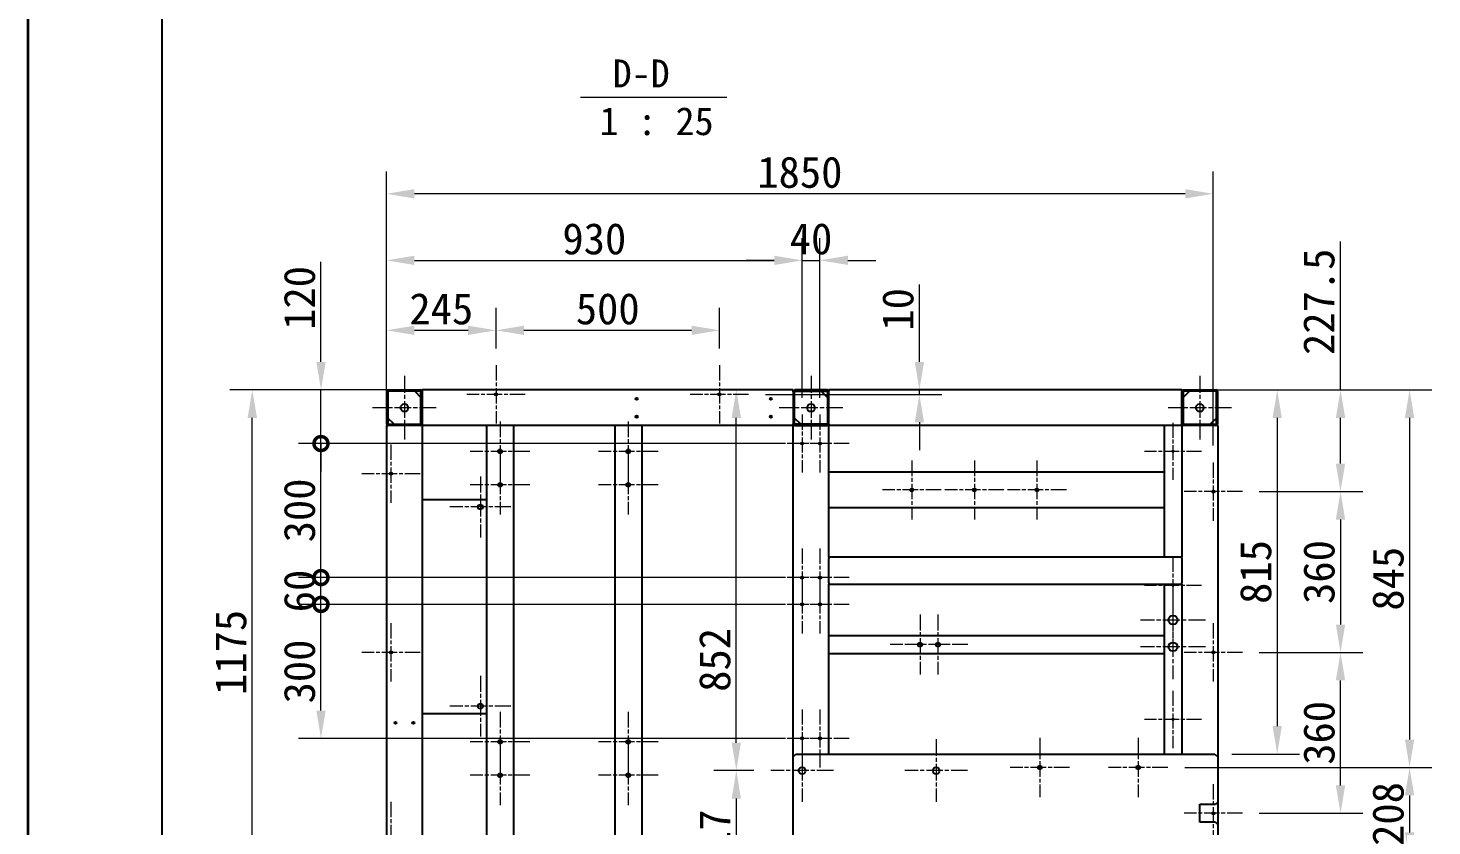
# Model space of a CAD drawing. Header units: millimetres. Extents: x 150 to 14713, y 137 to 10363.
# Drawn here: x 150 to 3292, y 1971 to 3757 of the extents above; entities that cross this region are included whole.
import ezdxf

# ---------------------------------------------------------------- set-up
doc = ezdxf.new("R2010")
doc.units = ezdxf.units.MM
doc.header["$LTSCALE"] = 25
doc.linetypes.add('CHAIN', pattern=[0.3543, 0.2362, -0.0295, 0.0591, -0.0295])
for name, color, linetype, lineweight, true_color in [('中心标记 (ISO)', 1, 'CHAIN', 18, 0xff0000), ('尺寸 (ISO)', 7, 'Continuous', 18, 0x008000), ('符号 (ISO)', 7, 'Continuous', 18, 0x008000)]:
    doc.layers.add(name, color=color, linetype=linetype, lineweight=lineweight, true_color=true_color)
doc.layers.add('可见 (ISO)', color=7, linetype='Continuous', lineweight=25)
doc.layers.add('图框 (ISO)', color=7, linetype='Continuous', lineweight=35)
doc.styles.add('HZ_33', font='simfang.ttf')
doc.styles.add('文本样式74', font='SimSun.ttf')
doc.styles.add('最新国标', font='simfang.ttf')
doc.dimstyles.new('默认 (GB)', dxfattribs={"dimscale": 25, "dimtxt": 2.8, "dimasz": 2.5, "dimexe": 2, "dimexo": 1.5, "dimgap": 0.5, "dimtad": 1, "dimtoh": 1, "dimdsep": 46, "dimtxsty": '最新国标', "dimcen": 0.09, "dimdle": 10, "dimclrd": 256, "dimclre": 256, "dimclrt": 256, "dimaunit": 1, "dimadec": 3, "dimazin": 2, "dimtfac": 0.535714, "dimtdec": 3, "dimtmove": 0, "dimatfit": 3, "dimfxl": 0, "dimtolj": 1, "dimlwd": -1, "dimlwe": -1, "dimarcsym": 0})

# ---------------------------------------------------------------- blocks, each defined once
blk = doc.blocks.new('图框 最新国标')
at = {"layer": '图框 (ISO)'}
blk.add_line((6, 7), (6, 414.5), dxfattribs=at)
at = {"layer": '图框 (ISO)', "color": 7, "linetype": 'Continuous', "lineweight": 25}
blk.add_line((18, 7), (18, 413), dxfattribs=at)
at = {"layer": '图框 (ISO)', "style": '文本样式74'}
blk.add_attdef('零件代号_001', (44.45, 410.25), '', height=2.5, rotation=180, dxfattribs=at)
blk = doc.blocks.new('*D110')
at = {"layer": 'Defpoints', "color": 0, "transparency": 16777216}
for p in [(651.8, 2947.1), (1032.2, 2947.1), (1032.2, 1772.1)]:
    blk.add_point(p, dxfattribs=at)
at = {"layer": '尺寸 (ISO)', "color": 116, "true_color": 0x00803f, "transparency": 16777216}
for p, q in [((994.7, 2947.1), (601.8, 2947.1)), ((651.8, 1834.6), (651.8, 2884.6)), ((994.7, 1772.1), (601.8, 1772.1))]:
    blk.add_line(p, q, dxfattribs=at)
for points in [[(641.4, 2884.6), (662.2, 2884.6), (651.8, 2947.1)], [(641.4, 1834.6), (662.2, 1834.6), (651.8, 1772.1)]]:
    blk.add_solid(points, dxfattribs=at)
at = {"layer": '尺寸 (ISO)', "transparency": 16777216, "insert": (603.9, 2359.6), "char_height": 70, "attachment_point": 5, "rotation": 90, "style": '最新国标'}
blk.add_mtext('\\A1;1175', dxfattribs=at)
blk = doc.blocks.new('*D111')
at = {"layer": 'Defpoints', "color": 0, "transparency": 16777216}
for p in [(2732.2, 2947.1), (2806.2, 2132.1), (2945.4, 2132.1)]:
    blk.add_point(p, dxfattribs=at)
at = {"layer": '尺寸 (ISO)', "color": 116, "true_color": 0x00803f, "transparency": 16777216}
for p, q in [((2769.7, 2947.1), (2995.4, 2947.1)), ((2945.4, 2884.6), (2945.4, 2194.6)), ((2843.7, 2132.1), (2995.4, 2132.1))]:
    blk.add_line(p, q, dxfattribs=at)
for points in [[(2935, 2884.6), (2955.8, 2884.6), (2945.4, 2947.1)], [(2935, 2194.6), (2955.8, 2194.6), (2945.4, 2132.1)]]:
    blk.add_solid(points, dxfattribs=at)
at = {"layer": '尺寸 (ISO)', "transparency": 16777216, "insert": (2897.5, 2539.6), "char_height": 70, "attachment_point": 5, "rotation": 90, "style": '最新国标'}
blk.add_mtext('\\A1;815', dxfattribs=at)
blk = doc.blocks.new('*D112')
at = {"layer": 'Defpoints', "color": 0, "transparency": 16777216}
for p in [(2732.2, 2947.1), (3087.1, 2947.1), (2867.4, 2719.6)]:
    blk.add_point(p, dxfattribs=at)
at = {"layer": '尺寸 (ISO)', "color": 116, "true_color": 0x00803f, "transparency": 16777216}
for p, q in [((3087.1, 2947.1), (3087.1, 3279)), ((2769.7, 2947.1), (3137.1, 2947.1)), ((3087.1, 2782.1), (3087.1, 2884.6)), ((2904.9, 2719.6), (3137.1, 2719.6))]:
    blk.add_line(p, q, dxfattribs=at)
for points in [[(3076.6, 2884.6), (3097.5, 2884.6), (3087.1, 2947.1)], [(3076.6, 2782.1), (3097.5, 2782.1), (3087.1, 2719.6)]]:
    blk.add_solid(points, dxfattribs=at)
at = {"layer": '尺寸 (ISO)', "transparency": 16777216, "insert": (3039, 3144.3), "char_height": 70, "attachment_point": 5, "rotation": 90, "style": '最新国标'}
blk.add_mtext('\\A1;227.5', dxfattribs=at)
blk = doc.blocks.new('*D113')
at = {"layer": 'Defpoints', "color": 0, "transparency": 16777216}
for p in [(2867.4, 2719.6), (2867.4, 2359.6), (3087.1, 2359.6)]:
    blk.add_point(p, dxfattribs=at)
at = {"layer": '尺寸 (ISO)', "color": 116, "true_color": 0x00803f, "transparency": 16777216}
for p, q in [((2904.9, 2719.6), (3137.1, 2719.6)), ((3087.1, 2657.1), (3087.1, 2422.1)), ((2904.9, 2359.6), (3137.1, 2359.6))]:
    blk.add_line(p, q, dxfattribs=at)
for points in [[(3076.6, 2657.1), (3097.5, 2657.1), (3087.1, 2719.6)], [(3076.6, 2422.1), (3097.5, 2422.1), (3087.1, 2359.6)]]:
    blk.add_solid(points, dxfattribs=at)
at = {"layer": '尺寸 (ISO)', "transparency": 16777216, "insert": (3039.2, 2539.6), "char_height": 70, "attachment_point": 5, "rotation": 90, "style": '最新国标'}
blk.add_mtext('\\A1;360', dxfattribs=at)
blk = doc.blocks.new('_DotSmall')
at = {"color": 0, "linetype": 'ByBlock', "const_width": 0.5}
blk.add_lwpolyline([(-0.0625, 0, 1), (0.0625, 0, 1)], format="xyb", close=True, dxfattribs=at)
blk = doc.blocks.new('*D114')
at = {"layer": 'Defpoints', "color": 0, "transparency": 16777216}
for p in [(805.5, 2467.1), (1857.2, 2467.1), (1857.2, 2167.1)]:
    blk.add_point(p, dxfattribs=at)
at = {"layer": '尺寸 (ISO)', "color": 116, "true_color": 0x00803f, "transparency": 16777216}
for p, q in [((1819.7, 2467.1), (755.5, 2467.1)), ((805.5, 2229.6), (805.5, 2467.1)), ((1819.7, 2167.1), (755.5, 2167.1))]:
    blk.add_line(p, q, dxfattribs=at)
blk.add_solid([(795.1, 2229.6), (815.9, 2229.6), (805.5, 2167.1)], dxfattribs=at)
at = {"layer": '尺寸 (ISO)', "color": 116, "true_color": 0x00803f, "transparency": 16777216, "xscale": 62.5, "yscale": 62.5, "zscale": 62.5, "rotation": 90}
blk.add_blockref('_DotSmall', (805.5, 2467.1), dxfattribs=at)
at = {"layer": '尺寸 (ISO)', "transparency": 16777216, "insert": (757.6, 2316.9), "char_height": 70, "attachment_point": 5, "rotation": 90, "style": '最新国标'}
blk.add_mtext('\\A1;300', dxfattribs=at)
blk = doc.blocks.new('*D115')
at = {"layer": 'Defpoints', "color": 0, "transparency": 16777216}
for p in [(805.5, 2947.1), (1032.2, 2947.1), (1857.2, 2827.1)]:
    blk.add_point(p, dxfattribs=at)
at = {"layer": '尺寸 (ISO)', "color": 116, "true_color": 0x00803f, "transparency": 16777216}
for p, q in [((805.5, 3009.6), (805.5, 3233.9)), ((994.7, 2947.1), (755.5, 2947.1)), ((805.5, 2827.1), (805.5, 2947.1)), ((1819.7, 2827.1), (755.5, 2827.1)), ((805.5, 2827.1), (805.5, 2764.6))]:
    blk.add_line(p, q, dxfattribs=at)
blk.add_solid([(795.1, 3009.6), (815.9, 3009.6), (805.5, 2947.1)], dxfattribs=at)
at = {"layer": '尺寸 (ISO)', "color": 116, "true_color": 0x00803f, "transparency": 16777216, "xscale": 62.5, "yscale": 62.5, "zscale": 62.5, "rotation": 90}
blk.add_blockref('_DotSmall', (805.5, 2827.1), dxfattribs=at)
at = {"layer": '尺寸 (ISO)', "transparency": 16777216, "insert": (757.6, 3153), "char_height": 70, "attachment_point": 5, "rotation": 90, "style": '最新国标'}
blk.add_mtext('\\A1;120', dxfattribs=at)
blk = doc.blocks.new('*D116')
at = {"layer": 'Defpoints', "color": 0, "transparency": 16777216}
for p in [(805.5, 2827.1), (1857.2, 2827.1), (1857.2, 2527.1)]:
    blk.add_point(p, dxfattribs=at)
at = {"layer": '尺寸 (ISO)', "color": 116, "true_color": 0x00803f, "transparency": 16777216}
for p, q in [((1819.7, 2827.1), (755.5, 2827.1)), ((805.5, 2527.1), (805.5, 2827.1)), ((1819.7, 2527.1), (755.5, 2527.1))]:
    blk.add_line(p, q, dxfattribs=at)
at = {"layer": '尺寸 (ISO)', "color": 116, "true_color": 0x00803f, "transparency": 16777216, "xscale": 62.5, "yscale": 62.5, "zscale": 62.5}
for p, rotation in [((805.5, 2827.1), 90), ((805.5, 2527.1), 270)]:
    blk.add_blockref('_DotSmall', p, dxfattribs=dict(at, rotation=rotation))
at = {"layer": '尺寸 (ISO)', "transparency": 16777216, "insert": (757.6, 2677.4), "char_height": 70, "attachment_point": 5, "rotation": 90, "style": '最新国标'}
blk.add_mtext('\\A1;300', dxfattribs=at)
blk = doc.blocks.new('*D117')
at = {"layer": 'Defpoints', "color": 0, "transparency": 16777216}
for p in [(805.5, 2527.1), (1857.2, 2527.1), (1857.2, 2467.1)]:
    blk.add_point(p, dxfattribs=at)
at = {"layer": '尺寸 (ISO)', "color": 116, "true_color": 0x00803f, "transparency": 16777216}
for p, q in [((1819.7, 2527.1), (755.5, 2527.1)), ((805.5, 2467.1), (805.5, 2527.1)), ((1819.7, 2467.1), (755.5, 2467.1))]:
    blk.add_line(p, q, dxfattribs=at)
at = {"layer": '尺寸 (ISO)', "color": 116, "true_color": 0x00803f, "transparency": 16777216, "xscale": 62.5, "yscale": 62.5, "zscale": 62.5}
for p, rotation in [((805.5, 2527.1), 90), ((805.5, 2467.1), 270)]:
    blk.add_blockref('_DotSmall', p, dxfattribs=dict(at, rotation=rotation))
at = {"layer": '尺寸 (ISO)', "transparency": 16777216, "insert": (757.6, 2497.1), "char_height": 70, "attachment_point": 5, "rotation": 90, "style": '最新国标'}
blk.add_mtext('\\A1;60', dxfattribs=at)
blk = doc.blocks.new('*D118')
at = {"layer": 'Defpoints', "color": 0, "transparency": 16777216}
for p in [(1197.2, 3080.5), (1197.2, 3002.4), (952.2, 2867.1)]:
    blk.add_point(p, dxfattribs=at)
at = {"layer": '尺寸 (ISO)', "color": 116, "true_color": 0x00803f, "transparency": 16777216}
for p, q in [((952.2, 2904.6), (952.2, 3130.5)), ((1197.2, 3039.9), (1197.2, 3130.5)), ((1014.7, 3080.5), (1134.7, 3080.5))]:
    blk.add_line(p, q, dxfattribs=at)
for points in [[(1014.7, 3090.9), (1014.7, 3070.1), (952.2, 3080.5)], [(1134.7, 3090.9), (1134.7, 3070.1), (1197.2, 3080.5)]]:
    blk.add_solid(points, dxfattribs=at)
at = {"layer": '尺寸 (ISO)', "transparency": 16777216, "insert": (1074.7, 3128.4), "char_height": 70, "attachment_point": 5, "style": '最新国标'}
blk.add_mtext('\\A1;245', dxfattribs=at)
blk = doc.blocks.new('*D119')
at = {"layer": 'Defpoints', "color": 0, "transparency": 16777216}
for p in [(1697.2, 3080.5), (1197.2, 3002.4), (1697.2, 3002.4)]:
    blk.add_point(p, dxfattribs=at)
at = {"layer": '尺寸 (ISO)', "color": 116, "true_color": 0x00803f, "transparency": 16777216}
for p, q in [((1197.2, 3039.9), (1197.2, 3130.5)), ((1697.2, 3039.9), (1697.2, 3130.5)), ((1259.7, 3080.5), (1634.7, 3080.5))]:
    blk.add_line(p, q, dxfattribs=at)
for points in [[(1259.7, 3090.9), (1259.7, 3070.1), (1197.2, 3080.5)], [(1634.7, 3090.9), (1634.7, 3070.1), (1697.2, 3080.5)]]:
    blk.add_solid(points, dxfattribs=at)
at = {"layer": '尺寸 (ISO)', "transparency": 16777216, "insert": (1447.2, 3128.4), "char_height": 70, "attachment_point": 5, "style": '最新国标'}
blk.add_mtext('\\A1;500', dxfattribs=at)
blk = doc.blocks.new('*D120')
at = {"layer": 'Defpoints', "color": 0, "transparency": 16777216}
for p in [(1762.4, 2937.1), (1942.2, 2947.1), (2144.7, 2947.1)]:
    blk.add_point(p, dxfattribs=at)
at = {"layer": '尺寸 (ISO)', "color": 116, "true_color": 0x00803f, "transparency": 16777216}
for p, q in [((2144.7, 3009.6), (2144.7, 3182.7)), ((1799.9, 2937.1), (2194.7, 2937.1)), ((2144.7, 2937.1), (2144.7, 2947.1)), ((2144.7, 2874.6), (2144.7, 2812.1))]:
    blk.add_line(p, q, dxfattribs=at)
for points in [[(2134.3, 3009.6), (2155.1, 3009.6), (2144.7, 2947.1)], [(2134.3, 2874.6), (2155.1, 2874.6), (2144.7, 2937.1)]]:
    blk.add_solid(points, dxfattribs=at)
at = {"layer": '尺寸 (ISO)', "transparency": 16777216, "insert": (2096.8, 3127.4), "char_height": 70, "attachment_point": 5, "rotation": 90, "style": '最新国标'}
blk.add_mtext('\\A1;10', dxfattribs=at)
blk = doc.blocks.new('*D121')
at = {"layer": 'Defpoints', "color": 0, "transparency": 16777216}
for p in [(1882.2, 3237.1), (1882.2, 2892.1), (952.2, 2867.1)]:
    blk.add_point(p, dxfattribs=at)
at = {"layer": '尺寸 (ISO)', "color": 116, "true_color": 0x00803f, "transparency": 16777216}
for p, q in [((952.2, 2904.6), (952.2, 3287.1)), ((1882.2, 2929.6), (1882.2, 3287.1)), ((1014.7, 3237.1), (1819.7, 3237.1))]:
    blk.add_line(p, q, dxfattribs=at)
for points in [[(1014.7, 3247.5), (1014.7, 3226.7), (952.2, 3237.1)], [(1819.7, 3247.5), (1819.7, 3226.7), (1882.2, 3237.1)]]:
    blk.add_solid(points, dxfattribs=at)
at = {"layer": '尺寸 (ISO)', "transparency": 16777216, "insert": (1417.2, 3285), "char_height": 70, "attachment_point": 5, "style": '最新国标'}
blk.add_mtext('\\A1;930', dxfattribs=at)
blk = doc.blocks.new('*D122')
at = {"layer": 'Defpoints', "color": 0, "transparency": 16777216}
for p in [(1922.2, 3237.1), (1882.2, 2892.1), (1922.2, 2892.1)]:
    blk.add_point(p, dxfattribs=at)
at = {"layer": '尺寸 (ISO)', "color": 116, "true_color": 0x00803f, "transparency": 16777216}
for p, q in [((1882.2, 2929.6), (1882.2, 3287.1)), ((1922.2, 2929.6), (1922.2, 3287.1)), ((1819.7, 3237.1), (1757.2, 3237.1)), ((1882.2, 3237.1), (1922.2, 3237.1)), ((1984.7, 3237.1), (2047.2, 3237.1))]:
    blk.add_line(p, q, dxfattribs=at)
for points in [[(1819.7, 3247.5), (1819.7, 3226.7), (1882.2, 3237.1)], [(1984.7, 3247.5), (1984.7, 3226.7), (1922.2, 3237.1)]]:
    blk.add_solid(points, dxfattribs=at)
at = {"layer": '尺寸 (ISO)', "transparency": 16777216, "insert": (1902.2, 3285), "char_height": 70, "attachment_point": 5, "style": '最新国标'}
blk.add_mtext('\\A1;40', dxfattribs=at)
blk = doc.blocks.new('*D123')
at = {"layer": 'Defpoints', "color": 0, "transparency": 16777216}
for p in [(952.2, 3386), (952.2, 2867.1), (2802.2, 2784.9)]:
    blk.add_point(p, dxfattribs=at)
at = {"layer": '尺寸 (ISO)', "color": 116, "true_color": 0x00803f, "transparency": 16777216}
for p, q in [((952.2, 2904.6), (952.2, 3436)), ((2802.2, 2822.4), (2802.2, 3436)), ((2739.7, 3386), (1014.7, 3386))]:
    blk.add_line(p, q, dxfattribs=at)
for points in [[(1014.7, 3396.4), (1014.7, 3375.6), (952.2, 3386)], [(2739.7, 3396.4), (2739.7, 3375.6), (2802.2, 3386)]]:
    blk.add_solid(points, dxfattribs=at)
at = {"layer": '尺寸 (ISO)', "transparency": 16777216, "insert": (1877.2, 3433.9), "char_height": 70, "attachment_point": 5, "style": '最新国标'}
blk.add_mtext('\\A1;1850', dxfattribs=at)
blk = doc.blocks.new('*D124')
at = {"layer": 'Defpoints', "color": 0, "transparency": 16777216}
for p in [(1719.4, 2947.1), (1734.9, 2947.1), (1812, 2095.1)]:
    blk.add_point(p, dxfattribs=at)
at = {"layer": '尺寸 (ISO)', "color": 116, "true_color": 0x00803f, "transparency": 16777216}
for p, q in [((1734.9, 2157.6), (1734.9, 2884.6)), ((1774.5, 2095.1), (1684.9, 2095.1))]:
    blk.add_line(p, q, dxfattribs=at)
for points in [[(1724.5, 2884.6), (1745.3, 2884.6), (1734.9, 2947.1)], [(1724.5, 2157.6), (1745.3, 2157.6), (1734.9, 2095.1)]]:
    blk.add_solid(points, dxfattribs=at)
at = {"layer": '尺寸 (ISO)', "transparency": 16777216, "insert": (1687, 2342.9), "char_height": 70, "attachment_point": 5, "rotation": 90, "style": '最新国标'}
blk.add_mtext('\\A1;852', dxfattribs=at)
blk = doc.blocks.new('*D125')
at = {"layer": 'Defpoints', "color": 0, "transparency": 16777216}
for p in [(1812, 2095.1), (1734.9, 1778.1), (1862.2, 1778.1)]:
    blk.add_point(p, dxfattribs=at)
at = {"layer": '尺寸 (ISO)', "color": 116, "true_color": 0x00803f, "transparency": 16777216}
for p, q in [((1774.5, 2095.1), (1684.9, 2095.1)), ((1734.9, 2032.6), (1734.9, 1840.6)), ((1824.7, 1778.1), (1684.9, 1778.1))]:
    blk.add_line(p, q, dxfattribs=at)
for points in [[(1724.5, 2032.6), (1745.3, 2032.6), (1734.9, 2095.1)], [(1724.5, 1840.6), (1745.3, 1840.6), (1734.9, 1778.1)]]:
    blk.add_solid(points, dxfattribs=at)
at = {"layer": '尺寸 (ISO)', "transparency": 16777216, "insert": (1687, 1936.6), "char_height": 70, "attachment_point": 5, "rotation": 90, "style": '最新国标'}
blk.add_mtext('\\A1;317', dxfattribs=at)
blk = doc.blocks.new('*D126')
at = {"layer": 'Defpoints', "color": 0, "transparency": 16777216}
for p in [(2732.2, 2947.1), (2700.8, 2102.1), (3241.6, 2102.1)]:
    blk.add_point(p, dxfattribs=at)
at = {"layer": '尺寸 (ISO)', "color": 116, "true_color": 0x00803f, "transparency": 16777216}
for p, q in [((2769.7, 2947.1), (3291.6, 2947.1)), ((3241.6, 2884.6), (3241.6, 2164.6)), ((2738.3, 2102.1), (3291.6, 2102.1))]:
    blk.add_line(p, q, dxfattribs=at)
for points in [[(3231.2, 2884.6), (3252, 2884.6), (3241.6, 2947.1)], [(3231.2, 2164.6), (3252, 2164.6), (3241.6, 2102.1)]]:
    blk.add_solid(points, dxfattribs=at)
at = {"layer": '尺寸 (ISO)', "transparency": 16777216, "insert": (3193.7, 2524.6), "char_height": 70, "attachment_point": 5, "rotation": 90, "style": '最新国标'}
blk.add_mtext('\\A1;845', dxfattribs=at)
blk = doc.blocks.new('*D127')
at = {"layer": 'Defpoints', "color": 0, "transparency": 16777216}
for p in [(2700.8, 2102.1), (2700.8, 1894.1), (3241.6, 1894.1)]:
    blk.add_point(p, dxfattribs=at)
at = {"layer": '尺寸 (ISO)', "color": 116, "true_color": 0x00803f, "transparency": 16777216}
for p, q in [((2738.3, 2102.1), (3291.6, 2102.1)), ((3241.6, 2039.6), (3241.6, 1956.6)), ((2738.3, 1894.1), (3291.6, 1894.1))]:
    blk.add_line(p, q, dxfattribs=at)
for points in [[(3231.2, 2039.6), (3252, 2039.6), (3241.6, 2102.1)], [(3231.2, 1956.6), (3252, 1956.6), (3241.6, 1894.1)]]:
    blk.add_solid(points, dxfattribs=at)
at = {"layer": '尺寸 (ISO)', "transparency": 16777216, "insert": (3193.7, 1998.1), "char_height": 70, "attachment_point": 5, "rotation": 90, "style": '最新国标'}
blk.add_mtext('\\A1;208', dxfattribs=at)
blk = doc.blocks.new('*D128')
at = {"layer": 'Defpoints', "color": 0, "transparency": 16777216}
for p in [(2867.4, 2359.6), (3087.1, 2359.6), (2867.4, 1999.6)]:
    blk.add_point(p, dxfattribs=at)
at = {"layer": '尺寸 (ISO)', "color": 116, "true_color": 0x00803f, "transparency": 16777216}
for p, q in [((2904.9, 2359.6), (3137.1, 2359.6)), ((3087.1, 2062.1), (3087.1, 2297.1)), ((2904.9, 1999.6), (3137.1, 1999.6))]:
    blk.add_line(p, q, dxfattribs=at)
for points in [[(3076.6, 2297.1), (3097.5, 2297.1), (3087.1, 2359.6)], [(3076.6, 2062.1), (3097.5, 2062.1), (3087.1, 1999.6)]]:
    blk.add_solid(points, dxfattribs=at)
at = {"layer": '尺寸 (ISO)', "transparency": 16777216, "insert": (3039.2, 2179.6), "char_height": 70, "attachment_point": 5, "rotation": 90, "style": '最新国标'}
blk.add_mtext('\\A1;360', dxfattribs=at)

msp = doc.modelspace()

# ---------------------------------------------------------------- linework, layer by layer
at = {"layer": '中心标记 (ISO)', "ltscale": 5.800403}
for p, q in [((1197.154, 3002.392), (1197.154, 2871.892)), ((1697.154, 3002.392), (1697.154, 2871.892)), ((1262.404, 2937.142), (1131.904, 2937.142)), ((1762.404, 2937.142), (1631.904, 2937.142)), ((962.154, 2824.892), (962.154, 2694.392)), ((2802.154, 2784.892), (2802.154, 2654.392)), ((1027.404, 2759.642), (896.904, 2759.642)), ((2867.404, 2719.642), (2736.904, 2719.642)), ((962.154, 2424.892), (962.154, 2294.392)), ((2802.154, 2424.892), (2802.154, 2294.392)), ((1027.404, 2359.642), (896.904, 2359.642)), ((2867.404, 2359.642), (2736.904, 2359.642)), ((2802.154, 2064.892), (2802.154, 1934.392)), ((962.154, 2024.892), (962.154, 1894.392)), ((2867.404, 1999.642), (2736.904, 1999.642))]:
    msp.add_line(p, q, dxfattribs=at)
at = {"layer": '中心标记 (ISO)', "ltscale": 6.324626}
for p, q in [((992.154, 2978.289), (992.154, 2835.995)), ((1902.154, 2978.289), (1902.154, 2835.995)), ((2772.154, 2978.289), (2772.154, 2835.995)), ((1063.301, 2907.142), (921.007, 2907.142)), ((1973.301, 2907.142), (1831.007, 2907.142)), ((2843.301, 2907.142), (2701.007, 2907.142))]:
    msp.add_line(p, q, dxfattribs=at)
at = {"layer": '中心标记 (ISO)', "ltscale": 5.774489}
for p, q in [((1882.154, 2892.1), (1882.154, 2762.183)), ((1922.154, 2892.1), (1922.154, 2762.183)), ((1947.112, 2827.142), (1817.195, 2827.142)), ((1987.112, 2827.142), (1857.195, 2827.142)), ((1882.154, 2592.1), (1882.154, 2462.183)), ((1922.154, 2592.1), (1922.154, 2462.183)), ((1947.112, 2527.142), (1817.195, 2527.142)), ((1987.112, 2527.142), (1857.195, 2527.142)), ((1882.154, 2532.1), (1882.154, 2402.183)), ((1922.154, 2532.1), (1922.154, 2402.183)), ((1947.112, 2467.142), (1817.195, 2467.142)), ((1987.112, 2467.142), (1857.195, 2467.142)), ((1882.154, 2232.1), (1882.154, 2102.183)), ((1922.154, 2232.1), (1922.154, 2102.183)), ((1947.112, 2167.142), (1817.195, 2167.142)), ((1987.112, 2167.142), (1857.195, 2167.142))]:
    msp.add_line(p, q, dxfattribs=at)
at = {"layer": '中心标记 (ISO)', "ltscale": 5.928236}
for p, q in [((1206.154, 2876.33), (1206.154, 2742.954)), ((1493.154, 2876.33), (1493.154, 2742.954)), ((1272.842, 2809.642), (1139.466, 2809.642)), ((1206.154, 2801.33), (1206.154, 2667.954)), ((1559.842, 2809.642), (1426.466, 2809.642)), ((1493.154, 2801.33), (1493.154, 2667.954)), ((1272.842, 2734.642), (1139.466, 2734.642)), ((1559.842, 2734.642), (1426.466, 2734.642)), ((1206.154, 2226.33), (1206.154, 2092.954)), ((1493.154, 2226.33), (1493.154, 2092.954)), ((2414.154, 2168.83), (2414.154, 2035.454)), ((2634.154, 2168.83), (2634.154, 2035.454)), ((1272.842, 2159.642), (1139.466, 2159.642)), ((1206.154, 2151.33), (1206.154, 2017.954)), ((1559.842, 2159.642), (1426.466, 2159.642)), ((1493.154, 2151.33), (1493.154, 2017.954)), ((1272.842, 2084.642), (1139.466, 2084.642)), ((1559.842, 2084.642), (1426.466, 2084.642)), ((2480.842, 2102.142), (2347.466, 2102.142)), ((2700.842, 2102.142), (2567.466, 2102.142))]:
    msp.add_line(p, q, dxfattribs=at)
at = {"layer": '中心标记 (ISO)', "ltscale": 5.700038}
for p, q in [((2712.154, 2873.763), (2712.154, 2745.521)), ((2776.275, 2809.642), (2648.033, 2809.642)), ((2712.154, 2573.763), (2712.154, 2445.521)), ((2776.275, 2509.642), (2648.033, 2509.642)), ((2712.154, 2273.763), (2712.154, 2145.521)), ((2776.275, 2209.642), (2648.033, 2209.642))]:
    msp.add_line(p, q, dxfattribs=at)
at = {"layer": '中心标记 (ISO)', "ltscale": 5.851385}
for p, q in [((2127.654, 2788.965), (2127.654, 2657.318)), ((2267.654, 2788.965), (2267.654, 2657.318)), ((2407.654, 2788.965), (2407.654, 2657.318)), ((2193.477, 2723.142), (2061.83, 2723.142)), ((2333.477, 2723.142), (2201.83, 2723.142)), ((2473.477, 2723.142), (2341.83, 2723.142))]:
    msp.add_line(p, q, dxfattribs=at)
at = {"layer": '中心标记 (ISO)', "ltscale": 6.044868}
for p, q in [((1162.154, 2753.142), (1162.154, 2617.142)), ((1230.154, 2685.142), (1094.154, 2685.142)), ((1162.154, 2307.142), (1162.154, 2171.142)), ((1230.154, 2239.142), (1094.154, 2239.142))]:
    msp.add_line(p, q, dxfattribs=at)
at = {"layer": '中心标记 (ISO)', "ltscale": 6.444903}
for p, q in [((2712.154, 2504.642), (2712.154, 2359.642)), ((2784.654, 2432.142), (2639.654, 2432.142)), ((2712.154, 2444.642), (2712.154, 2299.642)), ((2784.654, 2372.142), (2639.654, 2372.142))]:
    msp.add_line(p, q, dxfattribs=at)
at = {"layer": '中心标记 (ISO)', "ltscale": 5.955972}
for p, q in [((2146.154, 2444.142), (2146.154, 2310.142)), ((2186.154, 2444.142), (2186.154, 2310.142)), ((2213.154, 2377.142), (2079.154, 2377.142)), ((2253.154, 2377.142), (2119.154, 2377.142))]:
    msp.add_line(p, q, dxfattribs=at)
at = {"layer": '中心标记 (ISO)', "ltscale": 6.235714}
for p, q in [((1882.154, 2165.289), (1882.154, 2024.995)), ((2182.154, 2165.289), (2182.154, 2024.995)), ((1952.301, 2095.142), (1812.007, 2095.142)), ((2252.301, 2095.142), (2112.007, 2095.142))]:
    msp.add_line(p, q, dxfattribs=at)
at = {"layer": '可见 (ISO)'}
for p, q in [((952.154, 2943.142), (952.154, 2871.142)), ((955.154, 2943.142), (955.154, 2871.142)), ((956.154, 2947.142), (1028.154, 2947.142)), ((1028.154, 2944.142), (956.154, 2944.142)), ((1015.154, 2944.142), (1029.154, 2930.142)), ((1029.154, 2871.142), (1029.154, 2943.142)), ((1862.154, 2947.142), (1032.154, 2947.142)), ((1032.154, 2947.142), (1032.154, 2943.142)), ((1032.154, 2943.142), (1032.154, 2871.142)), ((1862.154, 2943.142), (1862.154, 2947.142)), ((1862.154, 2943.142), (1862.154, 2871.142)), ((1865.154, 2871.142), (1865.154, 2943.142)), ((1938.154, 2947.142), (1866.154, 2947.142)), ((1866.154, 2944.142), (1938.154, 2944.142)), ((1925.154, 2944.142), (1939.154, 2930.142)), ((1939.154, 2943.142), (1939.154, 2871.142)), ((2732.154, 2947.142), (1942.154, 2947.142)), ((1942.154, 2947.142), (1942.154, 2944.142)), ((1942.154, 2943.142), (1942.154, 2944.142)), ((1942.154, 2871.142), (1942.154, 2943.142)), ((2732.154, 2944.142), (2732.154, 2947.142)), ((2732.154, 2944.142), (2732.154, 2943.142)), ((2732.154, 2871.142), (2732.154, 2943.142)), ((2735.154, 2930.142), (2749.154, 2944.142)), ((2735.154, 2943.142), (2735.154, 2871.142)), ((2736.154, 2947.142), (2808.154, 2947.142)), ((2808.154, 2944.142), (2736.154, 2944.142)), ((2809.154, 2871.142), (2809.154, 2943.142)), ((2812.154, 2871.142), (2812.154, 2943.142)), ((956.154, 2867.142), (952.154, 2867.142)), ((952.154, 2867.142), (952.154, 1852.142)), ((969.154, 2870.142), (955.154, 2884.142)), ((956.154, 2870.142), (1028.154, 2870.142)), ((1028.154, 2867.142), (956.154, 2867.142)), ((1032.154, 2867.142), (1028.154, 2867.142)), ((1032.154, 2871.142), (1032.154, 2867.142)), ((1862.154, 2867.142), (1032.154, 2867.142)), ((1032.154, 2867.142), (1032.154, 1852.142)), ((1176.154, 2867.142), (1176.154, 2702.142)), ((1236.154, 2867.142), (1236.154, 1852.142)), ((1463.154, 2867.142), (1463.154, 1852.142)), ((1523.154, 2867.142), (1523.154, 1852.142)), ((1862.154, 2867.142), (1862.154, 2871.142)), ((1866.154, 2867.142), (1862.154, 2867.142)), ((1862.154, 2126.142), (1862.154, 2867.142)), ((1879.154, 2870.142), (1865.154, 2884.142)), ((1938.154, 2870.142), (1866.154, 2870.142)), ((1866.154, 2867.142), (1938.154, 2867.142)), ((1942.154, 2867.142), (1938.154, 2867.142)), ((1942.154, 2870.142), (1942.154, 2871.142)), ((1942.154, 2870.142), (1942.154, 2867.142)), ((2732.154, 2867.142), (1942.154, 2867.142)), ((1942.154, 2572.642), (1942.154, 2867.142)), ((2692.154, 2867.142), (2692.154, 2572.642)), ((2732.154, 2871.142), (2732.154, 2870.142)), ((2732.154, 2867.142), (2732.154, 2870.142)), ((2736.154, 2867.142), (2732.154, 2867.142)), ((2732.154, 2867.142), (2732.154, 2572.642)), ((2736.154, 2870.142), (2808.154, 2870.142)), ((2808.154, 2867.142), (2736.154, 2867.142)), ((2809.154, 2884.142), (2795.154, 2870.142)), ((2812.154, 2867.142), (2808.154, 2867.142)), ((2812.154, 2867.142), (2812.154, 2126.142)), ((2692.154, 2763.142), (1942.154, 2763.142)), ((1032.154, 2702.142), (1176.154, 2702.142)), ((1176.154, 2702.142), (1176.154, 2222.142)), ((2692.154, 2683.142), (1942.154, 2683.142)), ((1942.154, 2572.642), (1942.154, 2569.642)), ((2732.154, 2572.642), (1942.154, 2572.642)), ((1942.154, 2515.642), (1942.154, 2569.642)), ((2732.154, 2569.642), (2732.154, 2572.642)), ((2732.154, 2569.642), (2732.154, 2515.642)), ((1942.154, 2515.642), (1942.154, 2512.642)), ((2732.154, 2512.642), (2732.154, 2515.642)), ((1942.154, 2512.642), (2732.154, 2512.642)), ((1942.154, 2132.142), (1942.154, 2512.642)), ((2692.154, 2512.642), (2692.154, 2132.142)), ((2732.154, 2512.642), (2732.154, 2132.142)), ((1942.154, 2397.142), (2692.154, 2397.142)), ((1942.154, 2357.142), (2692.154, 2357.142)), ((1176.154, 2222.142), (1032.154, 2222.142)), ((1176.154, 2222.142), (1176.154, 1852.142)), ((1862.154, 2126.142), (1868.154, 2132.142)), ((1862.154, 1778.142), (1862.154, 2126.142)), ((1868.154, 2132.142), (2806.154, 2132.142)), ((2806.154, 2132.142), (2812.154, 2126.142)), ((2812.154, 2126.142), (2812.154, 2024.642)), ((2772.154, 1979.642), (2772.154, 2019.642)), ((2772.154, 2019.642), (2807.154, 2019.642)), ((2812.154, 2024.642), (2807.154, 2019.642)), ((2812.154, 2024.642), (2812.154, 1974.642)), ((2807.154, 1979.642), (2772.154, 1979.642)), ((2807.154, 1979.642), (2812.154, 1974.642)), ((2812.154, 1974.642), (2812.154, 1862.142))]:
    msp.add_line(p, q, dxfattribs=at)
for centre, radius in [((1197.154, 2937.142), 2.75), ((1512.154, 2927.142), 2.458), ((1697.154, 2937.142), 2.75), ((1812.154, 2927.142), 2.458), ((992.154, 2907.142), 8.647), ((1902.154, 2907.142), 8.647), ((2772.154, 2907.142), 8.647), ((1512.154, 2887.142), 2.458), ((1812.154, 2887.142), 2.458), ((1882.154, 2827.142), 2.458), ((1922.154, 2827.142), 2.458), ((1206.154, 2809.642), 4.188), ((1493.154, 2809.642), 4.188), ((2712.154, 2809.642), 1.621), ((962.154, 2759.642), 2.75), ((1206.154, 2734.642), 4.188), ((1493.154, 2734.642), 4.188), ((2127.654, 2723.142), 3.324), ((2267.654, 2723.142), 3.324), ((2407.654, 2723.142), 3.324), ((2802.154, 2719.642), 2.75), ((1162.154, 2685.142), 5.5), ((1882.154, 2527.142), 2.458), ((1922.154, 2527.142), 2.458), ((2712.154, 2509.642), 1.621), ((1882.154, 2467.142), 2.458), ((1922.154, 2467.142), 2.458), ((2712.154, 2432.142), 10), ((962.154, 2359.642), 2.75), ((2146.154, 2377.142), 4.5), ((2186.154, 2377.142), 4.5), ((2712.154, 2372.142), 10), ((2802.154, 2359.642), 2.75), ((1162.154, 2239.142), 5.5), ((972.154, 2202.142), 2.458), ((1012.154, 2202.142), 2.458), ((2712.154, 2209.642), 1.621), ((1882.154, 2167.142), 2.458), ((1922.154, 2167.142), 2.458), ((1206.154, 2159.642), 4.188), ((1493.154, 2159.642), 4.188), ((2414.154, 2102.142), 4.188), ((2634.154, 2102.142), 4.188), ((1206.154, 2084.642), 4.188), ((1493.154, 2084.642), 4.188), ((1882.154, 2095.142), 7.647), ((2182.154, 2095.142), 7.647), ((2802.154, 1999.642), 2.75)]:
    msp.add_circle(centre, radius, dxfattribs=at)
for centre, radius, start, end in [((956.154, 2943.142), 4, 90, 180), ((956.154, 2943.142), 1, 90, 180), ((1028.154, 2943.142), 4, 0, 90), ((1028.154, 2943.142), 1, 0, 90), ((1866.154, 2943.142), 4, 90, 180), ((1866.154, 2943.142), 1, 90, 180), ((1938.154, 2943.142), 4, 0, 90), ((1938.154, 2943.142), 1, 0, 90), ((2736.154, 2943.142), 4, 90, 180), ((2736.154, 2943.142), 1, 90, 180), ((2808.154, 2943.142), 4, 0, 90), ((2808.154, 2943.142), 1, 0, 90), ((956.154, 2871.142), 4, 180, 270), ((956.154, 2871.142), 1, 180, 270), ((1028.154, 2871.142), 4, 270, 0), ((1028.154, 2871.142), 1, 270, 0), ((1866.154, 2871.142), 4, 180, 270), ((1866.154, 2871.142), 1, 180, 270), ((1938.154, 2871.142), 4, 270, 0), ((1938.154, 2871.142), 1, 270, 0), ((2736.154, 2871.142), 4, 180, 270), ((2736.154, 2871.142), 1, 180, 270), ((2808.154, 2871.142), 4, 270, 0), ((2808.154, 2871.142), 1, 270, 0)]:
    msp.add_arc(centre, radius, start, end, dxfattribs=at)
at = {"layer": '符号 (ISO)'}
msp.add_line((1386.454, 3602.617), (1713.939, 3602.617), dxfattribs=at)

# ---------------------------------------------------------------- block references
at = {"xscale": 25, "yscale": 25, "zscale": 25}
msp.add_blockref('图框 最新国标', (0, 0), dxfattribs=at)

# ---------------------------------------------------------------- texts
at = {"layer": '符号 (ISO)', "char_height": 62.5, "attachment_point": 7, "style": 'HZ_33'}
for s, insert in [('D-D ', (1458.229, 3624.148)), (' 1 : 25', (1386.454, 3516.394))]:
    msp.add_mtext(s, dxfattribs=dict(at, insert=insert))

# ---------------------------------------------------------------- dimensions: what is measured, and where the dimension line sits
at = {"layer": '尺寸 (ISO)', "color": 116, "true_color": 0x00803f}
for base, p1, p2, angle, override, picture, middle in [((952.154, 3385.983), (2802.154, 2784.892), (952.154, 2867.142), 180, {"dimgap": 0.5, "dimtoh": 0, "dimdec": 2, "dimtol": 0, "dimlim": 0, "dimtp": 0, "dimtm": 0, "dimtdec": 3, "dimtofl": 0, "dimatfit": 1}, '*D123', (1877.154, 3385.983)), ((1882.154, 3237.117), (952.154, 2867.142), (1882.154, 2892.1), 180, {"dimgap": 0.5, "dimtoh": 0, "dimdec": 2, "dimtol": 0, "dimlim": 0, "dimtp": 0, "dimtm": 0, "dimtdec": 3, "dimtofl": 0, "dimatfit": 1}, '*D121', (1417.154, 3237.117)), ((1922.154, 3237.117), (1882.154, 2892.1), (1922.154, 2892.1), 180, {"dimgap": 0.5, "dimtoh": 0, "dimdec": 2, "dimtol": 0, "dimlim": 0, "dimtp": 0, "dimtm": 0, "dimtdec": 3, "dimtofl": 1, "dimatfit": 1}, '*D122', (1902.154, 3237.117)), ((3087.065, 2947.142), (2867.404, 2719.642), (2732.154, 2947.142), 90, {"dimgap": 0.5, "dimtoh": 0, "dimdec": 2, "dimtol": 0, "dimlim": 0, "dimtp": 0, "dimtm": 0, "dimtdec": 3, "dimtofl": 0, "dimatfit": 2}, '*D112', (3087.065, 3144.342)), ((805.514, 2947.142), (1857.195, 2827.142), (1032.154, 2947.142), 90, {"dimgap": 0.5, "dimtoh": 0, "dimdec": 2, "dimblk1": 'DotSmall', "dimsah": 1, "dimdle": 0, "dimtol": 0, "dimlim": 0, "dimtp": 0, "dimtm": 0, "dimtdec": 3, "dimtofl": 1, "dimatfit": 1}, '*D115', (805.514, 3153.042)), ((1197.154, 3080.483), (952.154, 2867.142), (1197.154, 3002.392), 180, {"dimgap": 0.5, "dimtoh": 0, "dimdec": 2, "dimtol": 0, "dimlim": 0, "dimtp": 0, "dimtm": 0, "dimtdec": 3, "dimtofl": 0, "dimatfit": 1}, '*D118', (1074.654, 3080.483)), ((1697.154, 3080.483), (1197.154, 3002.392), (1697.154, 3002.392), 180, {"dimgap": 0.5, "dimtoh": 0, "dimdec": 2, "dimtol": 0, "dimlim": 0, "dimtp": 0, "dimtm": 0, "dimtdec": 3, "dimtofl": 0, "dimatfit": 1}, '*D119', (1447.154, 3080.483)), ((2144.695, 2947.142), (1762.404, 2937.142), (1942.154, 2947.142), 90, {"dimgap": 0.5, "dimtoh": 0, "dimdec": 2, "dimse2": 1, "dimtol": 0, "dimlim": 0, "dimtp": 0, "dimtm": 0, "dimtdec": 3, "dimtofl": 1, "dimatfit": 1}, '*D120', (2144.695, 3127.442)), ((651.823, 2947.142), (1032.154, 1772.142), (1032.154, 2947.142), 90, {"dimgap": 0.5, "dimtoh": 0, "dimdec": 2, "dimtol": 0, "dimlim": 0, "dimtp": 0, "dimtm": 0, "dimtdec": 3, "dimtofl": 0, "dimatfit": 1}, '*D110', (651.823, 2359.642)), ((1734.874, 2947.142), (1812.007, 2095.142), (1719.421, 2947.142), 90, {"dimgap": 0.5, "dimtoh": 0, "dimdec": 2, "dimse2": 1, "dimtol": 0, "dimlim": 0, "dimtp": 0, "dimtm": 0, "dimtdec": 3, "dimtofl": 0, "dimatfit": 1}, '*D124', (1734.874, 2342.864)), ((3241.602, 2102.142), (2732.154, 2947.142), (2700.842, 2102.142), 90, {"dimgap": 0.5, "dimtoh": 0, "dimdec": 2, "dimtol": 0, "dimlim": 0, "dimtp": 0, "dimtm": 0, "dimtdec": 3, "dimtofl": 0, "dimatfit": 1}, '*D126', (3241.602, 2524.642)), ((2945.407, 2132.142), (2732.154, 2947.142), (2806.154, 2132.142), 90, {"dimgap": 0.5, "dimtoh": 0, "dimdec": 2, "dimtol": 0, "dimlim": 0, "dimtp": 0, "dimtm": 0, "dimtdec": 3, "dimtofl": 0, "dimatfit": 1}, '*D111', (2945.407, 2539.642)), ((805.514, 2827.142), (1857.195, 2527.142), (1857.195, 2827.142), 90, {"dimgap": 0.5, "dimtoh": 0, "dimdec": 2, "dimblk1": 'DotSmall', "dimblk2": 'DotSmall', "dimsah": 1, "dimdle": 0, "dimtol": 0, "dimlim": 0, "dimtp": 0, "dimtm": 0, "dimtdec": 3, "dimtofl": 0, "dimatfit": 1}, '*D116', (805.514, 2677.392)), ((3087.065, 2359.642), (2867.404, 2719.642), (2867.404, 2359.642), 90, {"dimgap": 0.5, "dimtoh": 0, "dimdec": 2, "dimtol": 0, "dimlim": 0, "dimtp": 0, "dimtm": 0, "dimtdec": 3, "dimtofl": 0, "dimatfit": 1}, '*D113', (3087.065, 2539.642)), ((805.514, 2527.142), (1857.195, 2467.142), (1857.195, 2527.142), 90, {"dimgap": 0.5, "dimtoh": 0, "dimdec": 2, "dimblk1": 'DotSmall', "dimblk2": 'DotSmall', "dimsah": 1, "dimdle": 0, "dimtol": 0, "dimlim": 0, "dimtp": 0, "dimtm": 0, "dimtdec": 3, "dimtofl": 1, "dimatfit": 1}, '*D117', (805.514, 2497.142)), ((805.514, 2467.142), (1857.195, 2167.142), (1857.195, 2467.142), 90, {"dimgap": 0.5, "dimtoh": 0, "dimdec": 2, "dimblk2": 'DotSmall', "dimsah": 1, "dimdle": 0, "dimtol": 0, "dimlim": 0, "dimtp": 0, "dimtm": 0, "dimtdec": 3, "dimtofl": 0, "dimatfit": 1}, '*D114', (805.514, 2316.892)), ((3087.065, 2359.642), (2867.404, 1999.642), (2867.404, 2359.642), 90, {"dimgap": 0.5, "dimtoh": 0, "dimdec": 2, "dimtol": 0, "dimlim": 0, "dimtp": 0, "dimtm": 0, "dimtdec": 3, "dimtofl": 0, "dimatfit": 1}, '*D128', (3087.065, 2179.642)), ((1734.874, 1778.142), (1812.007, 2095.142), (1862.154, 1778.142), 90, {"dimgap": 0.5, "dimtoh": 0, "dimdec": 2, "dimtol": 0, "dimlim": 0, "dimtp": 0, "dimtm": 0, "dimtdec": 3, "dimtofl": 0, "dimatfit": 1}, '*D125', (1734.874, 1936.642)), ((3241.602, 1894.142), (2700.842, 2102.142), (2700.842, 1894.142), 90, {"dimgap": 0.5, "dimtoh": 0, "dimdec": 2, "dimtol": 0, "dimlim": 0, "dimtp": 0, "dimtm": 0, "dimtdec": 3, "dimtofl": 0, "dimatfit": 1}, '*D127', (3241.602, 1998.142))]:
    dim = msp.add_linear_dim(base=base, p1=p1, p2=p2, angle=angle, dimstyle='默认 (GB)', override=override, dxfattribs=at)
    dim.commit()
    dim.dimension.update_dxf_attribs({"geometry": picture, "text_midpoint": middle, "dimtype": 160})

doc.saveas('drawing.dxf')
